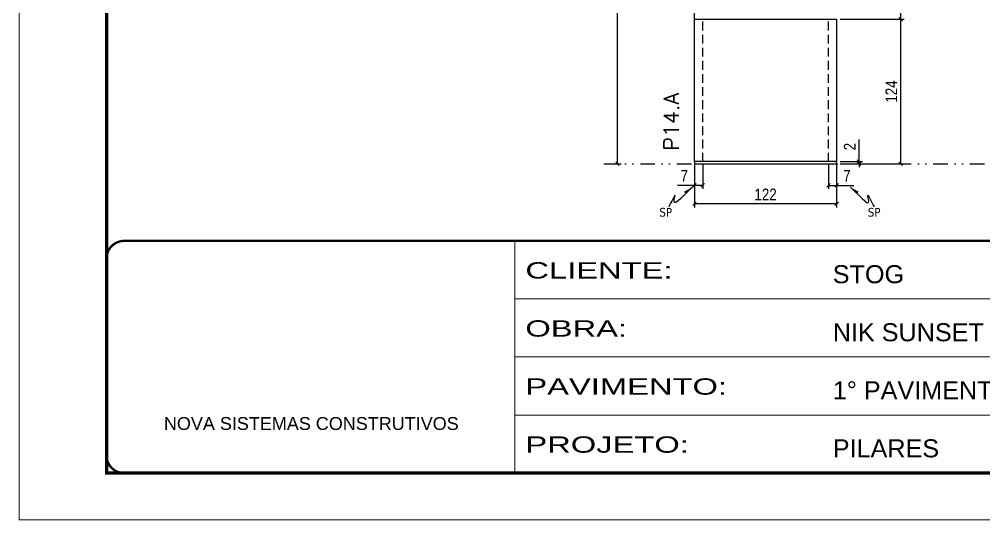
# Model space of a CAD drawing. Header units: millimetres. Extents: x 787 to 8287, y -592 to 17063.
# Drawn here: x 4609 to 5437, y 7448 to 7878 of the extents above; entities that cross this region are included whole.
import ezdxf

# ---------------------------------------------------------------- set-up
doc = ezdxf.new("R2010")
doc.units = ezdxf.units.MM
for name, pattern in [('CONTINUO', [0]), ('DASHED', [0.75, 0.5, -0.25]), ('DIVIDE2', [0.625, 0.25, -0.125, 0, -0.125, 0, -0.125]), ('HIDDEN', [0.375, 0.25, -0.125])]:
    doc.linetypes.add(name, pattern=pattern)
for name, color, linetype in [('COTA', 241, 'Continuous'), ('Nível', 160, 'Continuous'), ('Painéis', 200, 'Continuous'), ('Sarrafo de Pressão', 42, 'HIDDEN'), ('texto', 7, 'Continuous')]:
    doc.layers.add(name, color=color, linetype=linetype)
for name, color, linetype, lineweight in [('Folhas', 255, 'Continuous', 9), ('SARRAFO DE PRESSAO', 251, 'DASHED', 9), ('Texto Seção', 7, 'Continuous', 15)]:
    doc.layers.add(name, color=color, linetype=linetype, lineweight=lineweight)
doc.styles.add('ARIAL', font='arial.ttf')
doc.styles.add('COTA TECNICA', font='techl___.ttf', dxfattribs={"height": 10})
doc.styles.add('COTA TECNICA-50', font='techl___.ttf', dxfattribs={"height": 10})
doc.styles.add('REGUA-120', font='ROMANS.shx', dxfattribs={"height": 15})
doc.styles.get("Standard").update_dxf_attribs({"font": 'arial.ttf'})
doc.styles.add('Tecnologia', font='')
doc.styles.get('Tecnologia').set_extended_font_data('Forgotten Futurist')
doc.dimstyles.new('COTA PAINEL-50', dxfattribs={"dimtxt": 10, "dimasz": 3, "dimexe": 3, "dimexo": 3, "dimgap": 3, "dimtad": 1, "dimdec": 1, "dimzin": 12, "dimdsep": 46, "dimtxsty": 'COTA TECNICA-50', "dimblk1": 'OBLIQUE', "dimblk2": 'OBLIQUE', "dimsah": 1, "dimcen": 0.9, "dimclrd": 4, "dimclre": 4, "dimclrt": 240, "dimadec": 1, "dimazin": 3, "dimtfac": 1, "dimtdec": 1, "dimtmove": 0, "dimatfit": 3, "dimfxl": 0, "dimtolj": 1, "dimtzin": 12, "dimarcsym": 0})
doc.dimstyles.new('PAINEL', dxfattribs={"dimtxt": 10, "dimasz": 3, "dimexe": 3, "dimexo": 3, "dimgap": 3, "dimtad": 1, "dimdec": 1, "dimzin": 12, "dimdsep": 46, "dimtxsty": 'COTA TECNICA', "dimblk1": 'OBLIQUE', "dimblk2": 'OBLIQUE', "dimsah": 1, "dimcen": 0.9, "dimclrd": 4, "dimclre": 4, "dimclrt": 240, "dimadec": 1, "dimazin": 3, "dimtfac": 1, "dimtdec": 1, "dimtmove": 0, "dimatfit": 3, "dimfxl": 0, "dimtolj": 1, "dimtzin": 12, "dimarcsym": 0})
doc.dimstyles.get("Standard").update_dxf_attribs({"dimtxt": 0.18, "dimasz": 0.18, "dimexe": 0.18, "dimexo": 0.0625, "dimgap": 0.09, "dimtad": 0, "dimtih": 1, "dimtoh": 1, "dimdec": 4, "dimzin": 0, "dimdsep": 46, "dimtxsty": 'Standard', "dimcen": 0.09, "dimadec": 0, "dimazin": 0, "dimtfac": 1, "dimtdec": 4, "dimtofl": 0, "dimtmove": 0, "dimatfit": 3, "dimfxl": 0, "dimtolj": 1, "dimtzin": 0, "dimarcsym": 0})

# ---------------------------------------------------------------- blocks, each defined once
blk = doc.blocks.new('9999999999')
at = {"color": 30, "linetype": 'CONTINUO'}
for p, q in [((98564.56, 34230.21), (98564.56, 34429.45)), ((98564.56, 34379.64), (99583.98, 34379.64)), ((98564.56, 34329.83), (99487.98, 34329.83)), ((98564.56, 34280.02), (99487.98, 34280.02))]:
    blk.add_line(p, q, dxfattribs=at)
at = {"color": 30, "linetype": 'CONTINUO', "const_width": 2}
blk.add_lwpolyline([(99583.98, 34230.21), (99583.98, 34414.45, 0.414214), (99568.98, 34429.45), (98228.98, 34429.45, 0.414214), (98213.98, 34414.45), (98213.98, 34245.21, 0.414214), (98228.98, 34230.21), (99583.98, 34230.21)], format="xyb", dxfattribs=at)
at = {"layer": 'Folhas'}
blk.add_lwpolyline([(98138.98, 34190.21), (99623.98, 34190.21), (99623.98, 35240.21), (98138.98, 35240.21)], close=True, dxfattribs=at)
at = {"layer": 'Folhas', "color": 30, "const_width": 3}
blk.add_lwpolyline([(98213.98, 34230.21), (99583.98, 34230.21), (99583.98, 35200.21), (98213.98, 35200.21)], close=True, dxfattribs=at)
at = {"color": 7, "linetype": 'Continuous', "ltscale": 5, "style": 'ARIAL'}
for s, height, p in [('STOG', 15.483, (98837.68, 34393.13)), ('NIK SUNSET', 15.483, (98837.68, 34343.32)), ('1° PAVIMENTO', 15.4829, (98837.68, 34293.51)), ('NOVA SISTEMAS CONSTRUTIVOS', 11.0592, (98263.19, 34267.21)), ('PILARES', 15.483, (98837.68, 34243.7))]:
    blk.add_text(s, height=height, dxfattribs=at).set_placement(p)
at = {"layer": 'Folhas', "color": 7, "style": 'Tecnologia', "width": 1.5}
for s, p in [('CLIENTE:', (98573.65, 34397.17)), ('OBRA:', (98573.65, 34347.31)), ('PAVIMENTO:', (98573.65, 34297.5)), ('PROJETO:', (98573.65, 34247.69))]:
    blk.add_text(s, height=14, dxfattribs=at).set_placement(p)
blk = doc.blocks.new('_Oblique')
at = {"color": 0, "linetype": 'ByBlock', "lineweight": -2}
blk.add_line((-0.5, -0.5), (0.5, 0.5), dxfattribs=at)
blk = doc.blocks.new('*D1224')
at = {"layer": 'COTA', "color": 4, "lineweight": -2}
for p, q in [((5113.99, 8176.83), (5125.84, 8176.83)), ((5122.84, 7753.83), (5122.84, 8176.83)), ((5113.99, 7753.83), (5125.84, 7753.83))]:
    blk.add_line(p, q, dxfattribs=at)
at = {"layer": 'Defpoints', "color": 0}
for p in [(5110.99, 8176.83), (5122.84, 8176.83), (5110.99, 7753.83)]:
    blk.add_point(p, dxfattribs=at)
at = {"layer": 'COTA', "color": 4, "lineweight": -2, "xscale": 3, "yscale": 3, "zscale": 3}
for p, rotation in [((5122.84, 8176.83), 90), ((5122.84, 7753.83), 270)]:
    blk.add_blockref('_Oblique', p, dxfattribs=dict(at, rotation=rotation))
at = {"layer": 'COTA', "color": 240, "insert": (5114.62, 7965.33), "char_height": 10, "attachment_point": 5, "rotation": 90, "style": 'COTA TECNICA-50'}
blk.add_mtext('\\A1;423', dxfattribs=at)
blk = doc.blocks.new('*D281')
at = {"layer": 'COTA', "color": 4, "lineweight": -2}
for p, q in [((5188.99, 7752.83), (5188.99, 7716.47)), ((5310.99, 7752.83), (5310.99, 7716.47)), ((5310.99, 7719.47), (5188.99, 7719.47))]:
    blk.add_line(p, q, dxfattribs=at)
at = {"layer": 'Defpoints', "color": 0}
for p in [(5188.99, 7755.83), (5310.99, 7755.83), (5188.99, 7719.47)]:
    blk.add_point(p, dxfattribs=at)
at = {"layer": 'COTA', "color": 4, "lineweight": -2, "xscale": 3, "yscale": 3, "zscale": 3, "rotation": 180}
blk.add_blockref('_Oblique', (5188.99, 7719.47), dxfattribs=at)
at = {"layer": 'COTA', "color": 4, "lineweight": -2, "xscale": 3, "yscale": 3, "zscale": 3}
blk.add_blockref('_Oblique', (5310.99, 7719.47), dxfattribs=at)
at = {"layer": 'COTA', "color": 240, "insert": (5249.99, 7727.52), "char_height": 10, "attachment_point": 5, "style": 'COTA TECNICA'}
blk.add_mtext('\\A1;122', dxfattribs=at)
blk = doc.blocks.new('*D282')
at = {"layer": 'COTA', "color": 4, "lineweight": -2}
for p, q in [((5303.99, 7752.83), (5303.99, 7732.32)), ((5310.99, 7750.83), (5310.99, 7732.32)), ((5303.99, 7735.32), (5310.99, 7735.32)), ((5310.99, 7735.32), (5325.72, 7735.32))]:
    blk.add_line(p, q, dxfattribs=at)
at = {"layer": 'Defpoints', "color": 0}
for p in [(5303.99, 7755.83), (5310.99, 7753.83), (5310.99, 7735.32)]:
    blk.add_point(p, dxfattribs=at)
at = {"layer": 'COTA', "color": 4, "lineweight": -2, "xscale": 3, "yscale": 3, "zscale": 3, "rotation": 180}
blk.add_blockref('_Oblique', (5303.99, 7735.32), dxfattribs=at)
at = {"layer": 'COTA', "color": 4, "lineweight": -2, "xscale": 3, "yscale": 3, "zscale": 3}
blk.add_blockref('_Oblique', (5310.99, 7735.32), dxfattribs=at)
at = {"layer": 'COTA', "color": 240, "insert": (5319.86, 7743.39), "char_height": 10, "attachment_point": 5, "style": 'COTA TECNICA-50'}
blk.add_mtext('\\A1;7', dxfattribs=at)
blk = doc.blocks.new('*D283')
at = {"layer": 'COTA', "color": 4, "lineweight": -2}
for p, q in [((5188.99, 7750.83), (5188.99, 7732.32)), ((5195.99, 7752.83), (5195.99, 7732.32)), ((5188.99, 7735.32), (5174.26, 7735.32)), ((5195.99, 7735.32), (5188.99, 7735.32))]:
    blk.add_line(p, q, dxfattribs=at)
at = {"layer": 'Defpoints', "color": 0}
for p in [(5188.99, 7753.83), (5195.99, 7755.83), (5188.99, 7735.32)]:
    blk.add_point(p, dxfattribs=at)
at = {"layer": 'COTA', "color": 4, "lineweight": -2, "xscale": 3, "yscale": 3, "zscale": 3, "rotation": 180}
blk.add_blockref('_Oblique', (5188.99, 7735.32), dxfattribs=at)
at = {"layer": 'COTA', "color": 4, "lineweight": -2, "xscale": 3, "yscale": 3, "zscale": 3}
blk.add_blockref('_Oblique', (5195.99, 7735.32), dxfattribs=at)
at = {"layer": 'COTA', "color": 240, "insert": (5180.13, 7743.39), "char_height": 10, "attachment_point": 5, "style": 'COTA TECNICA-50'}
blk.add_mtext('\\A1;7', dxfattribs=at)
blk = doc.blocks.new('*D284')
at = {"layer": 'COTA', "color": 4, "linetype": 'ByBlock', "lineweight": -2}
for p, q in [((5313.99, 7877.83), (5369.07, 7877.83)), ((5366.07, 7753.83), (5366.07, 7877.83)), ((5313.99, 7753.83), (5369.07, 7753.83))]:
    blk.add_line(p, q, dxfattribs=at)
at = {"layer": 'Defpoints', "color": 0, "linetype": 'ByBlock'}
for p in [(5310.99, 7877.83), (5366.07, 7877.83), (5310.99, 7753.83)]:
    blk.add_point(p, dxfattribs=at)
at = {"layer": 'COTA', "color": 4, "linetype": 'ByBlock', "lineweight": -2, "xscale": 3, "yscale": 3, "zscale": 3}
for p, rotation in [((5366.07, 7877.83), 90), ((5366.07, 7753.83), 270)]:
    blk.add_blockref('_Oblique', p, dxfattribs=dict(at, rotation=rotation))
at = {"layer": 'COTA', "color": 240, "linetype": 'ByBlock', "insert": (5358, 7815.83), "char_height": 10, "attachment_point": 5, "rotation": 90, "style": 'COTA TECNICA'}
blk.add_mtext('\\A1;124', dxfattribs=at)
blk = doc.blocks.new('*D285')
at = {"layer": 'COTA', "color": 4, "lineweight": -2}
for p, q in [((5330.25, 7755.83), (5330.25, 7774.63)), ((5313.99, 7755.83), (5333.25, 7755.83)), ((5313.99, 7753.83), (5333.25, 7753.83)), ((5330.25, 7753.83), (5330.25, 7755.83)), ((5330.25, 7753.83), (5330.25, 7750.83))]:
    blk.add_line(p, q, dxfattribs=at)
at = {"layer": 'Defpoints', "color": 0}
for p in [(5310.99, 7755.83), (5310.99, 7753.83), (5330.25, 7753.83)]:
    blk.add_point(p, dxfattribs=at)
at = {"layer": 'COTA', "color": 4, "lineweight": -2, "xscale": 3, "yscale": 3, "zscale": 3}
for p, rotation in [((5330.25, 7755.83), 270), ((5330.25, 7753.83), 90)]:
    blk.add_blockref('_Oblique', p, dxfattribs=dict(at, rotation=rotation))
at = {"layer": 'COTA', "color": 240, "insert": (5322.25, 7768.57), "char_height": 10, "attachment_point": 5, "rotation": 90, "style": 'COTA TECNICA-50'}
blk.add_mtext('\\A1;2', dxfattribs=at)
blk = doc.blocks.new('*D286')
at = {"layer": 'COTA', "color": 4, "linetype": 'ByBlock', "lineweight": -2}
for p, q in [((5313.99, 7877.83), (5369.07, 7877.83)), ((5366.07, 7753.83), (5366.07, 7877.83)), ((5313.99, 7753.83), (5369.07, 7753.83))]:
    blk.add_line(p, q, dxfattribs=at)
at = {"layer": 'Defpoints', "color": 0, "linetype": 'ByBlock'}
for p in [(5310.99, 7877.83), (5366.07, 7877.83), (5310.99, 7753.83)]:
    blk.add_point(p, dxfattribs=at)
at = {"layer": 'COTA', "color": 4, "linetype": 'ByBlock', "lineweight": -2, "xscale": 3, "yscale": 3, "zscale": 3}
for p, rotation in [((5366.07, 7877.83), 90), ((5366.07, 7753.83), 270)]:
    blk.add_blockref('_Oblique', p, dxfattribs=dict(at, rotation=rotation))
at = {"layer": 'COTA', "color": 240, "linetype": 'ByBlock', "insert": (5358, 7815.83), "char_height": 10, "attachment_point": 5, "rotation": 90, "style": 'COTA TECNICA'}
blk.add_mtext('\\A1;124', dxfattribs=at)
blk = doc.blocks.new('*D287')
at = {"layer": 'COTA', "color": 4, "lineweight": -2}
for p, q in [((5313.99, 8014.83), (5369.07, 8014.83)), ((5366.07, 7877.83), (5366.07, 8014.83)), ((5313.99, 7877.83), (5369.07, 7877.83))]:
    blk.add_line(p, q, dxfattribs=at)
at = {"layer": 'Defpoints', "color": 0}
for p in [(5310.99, 8014.83), (5366.07, 8014.83), (5310.99, 7877.83)]:
    blk.add_point(p, dxfattribs=at)
at = {"layer": 'COTA', "color": 4, "lineweight": -2, "xscale": 3, "yscale": 3, "zscale": 3}
for p, rotation in [((5366.07, 8014.83), 90), ((5366.07, 7877.83), 270)]:
    blk.add_blockref('_Oblique', p, dxfattribs=dict(at, rotation=rotation))
at = {"layer": 'COTA', "color": 240, "insert": (5357.86, 7946.33), "char_height": 10, "attachment_point": 5, "rotation": 90, "style": 'COTA TECNICA-50'}
blk.add_mtext('\\A1;137', dxfattribs=at)

msp = doc.modelspace()

# ---------------------------------------------------------------- linework, layer by layer
at = {"layer": 'Nível', "color": 4, "linetype": 'DIVIDE2', "ltscale": 50}
msp.add_line((5110.99, 7753.83), (6054, 7753.83), dxfattribs=at)
at = {"layer": 'Painéis'}
msp.add_line((5188.99, 7877.83), (5188.99, 8158.83), dxfattribs=at)
for points in [[(5188.99, 7877.83), (5310.99, 7877.83), (5310.99, 7755.83), (5188.99, 7755.83)], [(5188.99, 7753.83), (5310.99, 7753.83), (5310.99, 7755.83), (5188.99, 7755.83)]]:
    msp.add_lwpolyline(points, close=True, dxfattribs=at)
at = {"layer": 'Sarrafo de Pressão', "ltscale": 30}
for p, q in [((5195.99, 7755.83), (5195.99, 7877.83)), ((5303.99, 7755.83), (5303.99, 7877.83))]:
    msp.add_line(p, q, dxfattribs=at)

# ---------------------------------------------------------------- block references
at = {"layer": 'SARRAFO DE PRESSAO', "color": 6, "linetype": 'ByBlock'}
msp.add_blockref('9999999999', (-93529.98, -26741.79), dxfattribs=at)

# ---------------------------------------------------------------- texts
at = {"layer": 'texto', "color": 0, "char_height": 7.5, "attachment_point": 5}
for insert in [(5164.22, 7712.15), (5343.24, 7712.15)]:
    msp.add_mtext('{\\fTahoma|b0|i0|c0|p34;\\C4;SP}', dxfattribs=dict(at, insert=insert))
at = {"layer": 'Texto Seção', "insert": (5175.52, 7765.08), "char_height": 13, "width": 285.3299, "attachment_point": 7, "rotation": 90, "style": 'REGUA-120'}
msp.add_mtext('P14.A', dxfattribs=at)

# ---------------------------------------------------------------- dimensions: what is measured, and where the dimension line sits
at = {"layer": 'COTA'}
for base, p1, p2, angle, picture, middle in [((5122.84, 8176.83), (5110.99, 7753.83), (5110.99, 8176.83), 90, '*D1224', (5114.62, 7965.33)), ((5366.07, 8014.83), (5310.99, 7877.83), (5310.99, 8014.83), 90, '*D287', (5357.86, 7946.33)), ((5188.99, 7735.32), (5195.99, 7755.83), (5188.99, 7753.83), 180, '*D283', (5180.13, 7743.39))]:
    dim = msp.add_linear_dim(base=base, p1=p1, p2=p2, angle=angle, dimstyle='COTA PAINEL-50', dxfattribs=at)
    dim.commit()
    dim.dimension.update_dxf_attribs({"geometry": picture, "text_midpoint": middle})
at = {"layer": 'COTA', "linetype": 'ByBlock'}
for picture in ['*D284', '*D286']:
    dim = msp.add_aligned_dim(p1=(5310.99, 7753.83), p2=(5310.99, 7877.83), distance=-55.08, dimstyle='PAINEL', dxfattribs=at)
    dim.commit()
    dim.dimension.update_dxf_attribs({"geometry": picture, "text_midpoint": (5358, 7815.83)})
at = {"layer": 'COTA'}
dim = msp.add_linear_dim(base=(5330.25, 7753.83), p1=(5310.99, 7755.83), p2=(5310.99, 7753.83), angle=90, dimstyle='COTA PAINEL-50', dxfattribs=at)
dim.commit()
dim.dimension.update_dxf_attribs({"geometry": '*D285', "text_midpoint": (5330.25, 7768.57), "dimtype": 160})
dim = msp.add_linear_dim(base=(5188.99, 7719.47), p1=(5310.99, 7755.83), p2=(5188.99, 7755.83), angle=180, dimstyle='PAINEL', override={"dimarcsym": 2}, dxfattribs=at)
dim.commit()
dim.dimension.update_dxf_attribs({"geometry": '*D281', "text_midpoint": (5249.99, 7727.52)})
dim = msp.add_linear_dim(base=(5310.99, 7735.32), p1=(5303.99, 7755.83), p2=(5310.99, 7753.83), dimstyle='COTA PAINEL-50', dxfattribs=at)
dim.commit()
dim.dimension.update_dxf_attribs({"geometry": '*D282', "text_midpoint": (5319.86, 7743.39)})

# ---------------------------------------------------------------- leaders
at = {"layer": 'COTA', "path_type": 1}
for points in [[(5187.16, 7733.65), (5171.38, 7721.81), (5172.3, 7726.62), (5166.75, 7716.84)], [(5322.82, 7733.65), (5338.61, 7721.81), (5337.68, 7726.62), (5343.23, 7716.84)]]:
    msp.add_leader(points, dimstyle='Standard', override={"dimasz": 8}, dxfattribs=at)

doc.saveas('drawing.dxf')
